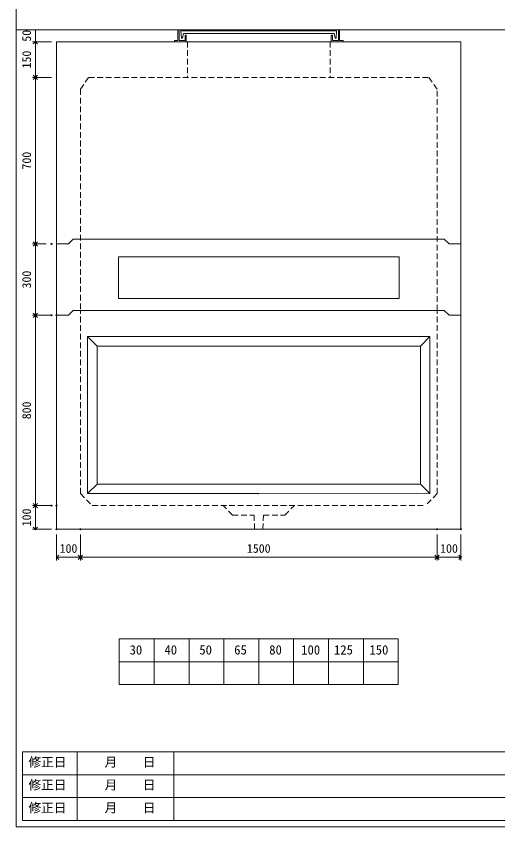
# Model space of a CAD drawing. Units: millimetres, scale not verified. Extents: x -6420 to 6420, y -3053 to 3053.
# Drawn here: x -1740 to 285, y -2658 to 750 of the extents above; entities that cross this region are included whole.
import ezdxf
from ezdxf.enums import TextEntityAlignment as Align

# ---------------------------------------------------------------- set-up
doc = ezdxf.new("R2010")
doc.units = ezdxf.units.MM
doc.header["$LTSCALE"] = 20
doc.header["$PDMODE"] = 32
doc.header["$PDSIZE"] = 4
doc.linetypes.add('DASHED1', pattern=[1.8, 1.2, -0.6])
doc.linetypes.add('USER2', pattern=[50.8, 31.75, -6.35, 6.35, -6.35])
doc.layers.add('0-1_Defpoints', color=7, linetype='Continuous')
for name, color, linetype, lineweight in [('0-2_waku', 7, 'Continuous', 18), ('0-3_gaikei', 7, 'Continuous', 18), ('0-4_kakure', 7, 'DASHED1', 5), ('0-5_sunpou', 7, 'Continuous', 5), ('0-8_uchigawa', 6, 'Continuous', 18), ('0-A_futa', 3, 'Continuous', 18), ('0-B_GL', 4, 'Continuous', 18), ('0-D_文字１', 7, 'Continuous', 18), ('1-2_uchigawa2', 6, 'USER2', 18)]:
    doc.layers.add(name, color=color, linetype=linetype, lineweight=lineweight)
doc.styles.add('ＭＳ ゴシック', font='')
doc.styles.get('ＭＳ ゴシック').set_extended_font_data('MS Gothic')

# ---------------------------------------------------------------- blocks, each defined once
blk = doc.blocks.new('_Open90')
at = {"layer": '0-5_sunpou'}
blk.add_line((0, 0), (-1, 0), dxfattribs=at)
blk.add_lwpolyline([(-0.5, 0.5), (0, 0), (-0.5, -0.5)], dxfattribs=at)
blk = doc.blocks.new('D72')
at = {"layer": '0-1_Defpoints'}
for p in [(991.24, 2377.42), (924.21, 2077.42), (991.24, 2077.42)]:
    blk.add_point(p, dxfattribs=at)
at = {"layer": '0-5_sunpou'}
for p, q in [((969.24, 2377.42), (911.21, 2377.42)), ((924.21, 2359.42), (924.21, 2095.42)), ((969.24, 2077.42), (911.21, 2077.42))]:
    blk.add_line(p, q, dxfattribs=at)
at = {"layer": '0-5_sunpou', "xscale": 18, "yscale": 18}
for p, rotation in [((924.21, 2377.42), 90), ((924.21, 2077.42), 270)]:
    blk.add_blockref('_Open90', p, dxfattribs=dict(at, rotation=rotation))
at = {"layer": '0-5_sunpou', "style": 'ＭＳ ゴシック'}
blk.add_text('300', height=36.66, rotation=90, dxfattribs=at).set_placement((916.21, 2189.92), align=Align.BOTTOM_LEFT)
blk = doc.blocks.new('D55')
at = {"layer": '0-1_Defpoints'}
for p in [(1013.24, 2077.42), (924.21, 1277.42), (1013.24, 1277.42)]:
    blk.add_point(p, dxfattribs=at)
at = {"layer": '0-5_sunpou'}
for p, q in [((991.24, 2077.42), (911.21, 2077.42)), ((924.21, 2059.42), (924.21, 1295.42)), ((991.24, 1277.42), (911.21, 1277.42))]:
    blk.add_line(p, q, dxfattribs=at)
at = {"layer": '0-5_sunpou', "xscale": 18, "yscale": 18}
for p, rotation in [((924.21, 2077.42), 90), ((924.21, 1277.42), 270)]:
    blk.add_blockref('_Open90', p, dxfattribs=dict(at, rotation=rotation))
at = {"layer": '0-5_sunpou', "style": 'ＭＳ ゴシック'}
blk.add_text('800', height=36.66, rotation=90, dxfattribs=at).set_placement((916.21, 1639.92), align=Align.BOTTOM_LEFT)
blk = doc.blocks.new('D56')
at = {"layer": '0-1_Defpoints'}
for p in [(991.24, 1277.42), (924.21, 1177.42), (1013.24, 1177.42)]:
    blk.add_point(p, dxfattribs=at)
at = {"layer": '0-5_sunpou'}
for p, q in [((969.24, 1277.42), (911.21, 1277.42)), ((924.21, 1259.42), (924.21, 1195.42)), ((991.24, 1177.42), (911.21, 1177.42))]:
    blk.add_line(p, q, dxfattribs=at)
at = {"layer": '0-5_sunpou', "xscale": 18, "yscale": 18}
for p, rotation in [((924.21, 1277.42), 90), ((924.21, 1177.42), 270)]:
    blk.add_blockref('_Open90', p, dxfattribs=dict(at, rotation=rotation))
at = {"layer": '0-5_sunpou', "style": 'ＭＳ ゴシック'}
blk.add_text('100', height=36.66, rotation=90, dxfattribs=at).set_placement((916.21, 1189.92), align=Align.BOTTOM_LEFT)
blk = doc.blocks.new('D57')
at = {"layer": '0-1_Defpoints'}
for p in [(1013.24, 1177.42), (1113.24, 1177.42), (1113.24, 1059.71)]:
    blk.add_point(p, dxfattribs=at)
at = {"layer": '0-5_sunpou'}
for p, q in [((1013.24, 1155.42), (1013.24, 1046.71)), ((1113.24, 1155.42), (1113.24, 1046.71)), ((1031.24, 1059.71), (1095.24, 1059.71))]:
    blk.add_line(p, q, dxfattribs=at)
at = {"layer": '0-5_sunpou', "xscale": 18, "yscale": 18, "rotation": 180}
blk.add_blockref('_Open90', (1013.24, 1059.71), dxfattribs=at)
at = {"layer": '0-5_sunpou', "xscale": 18, "yscale": 18}
blk.add_blockref('_Open90', (1113.24, 1059.71), dxfattribs=at)
at = {"layer": '0-5_sunpou', "style": 'ＭＳ ゴシック'}
blk.add_text('100', height=36.66, dxfattribs=at).set_placement((1025.74, 1067.71), align=Align.BOTTOM_LEFT)
blk = doc.blocks.new('D58')
at = {"layer": '0-1_Defpoints'}
for p in [(1113.24, 1177.42), (2613.24, 1177.42), (2613.24, 1059.71)]:
    blk.add_point(p, dxfattribs=at)
at = {"layer": '0-5_sunpou'}
for p, q in [((1113.24, 1155.42), (1113.24, 1046.71)), ((2613.24, 1155.42), (2613.24, 1046.71)), ((1131.24, 1059.71), (2595.24, 1059.71))]:
    blk.add_line(p, q, dxfattribs=at)
at = {"layer": '0-5_sunpou', "xscale": 18, "yscale": 18, "rotation": 180}
blk.add_blockref('_Open90', (1113.24, 1059.71), dxfattribs=at)
at = {"layer": '0-5_sunpou', "xscale": 18, "yscale": 18}
blk.add_blockref('_Open90', (2613.24, 1059.71), dxfattribs=at)
at = {"layer": '0-5_sunpou', "style": 'ＭＳ ゴシック'}
blk.add_text('1500', height=36.66, dxfattribs=at).set_placement((1813.24, 1067.71), align=Align.BOTTOM_LEFT)
blk = doc.blocks.new('D59')
at = {"layer": '0-1_Defpoints'}
for p in [(2613.24, 1177.42), (2713.24, 1177.42), (2713.24, 1059.71)]:
    blk.add_point(p, dxfattribs=at)
at = {"layer": '0-5_sunpou'}
for p, q in [((2613.24, 1155.42), (2613.24, 1046.71)), ((2713.24, 1155.42), (2713.24, 1046.71)), ((2631.24, 1059.71), (2695.24, 1059.71))]:
    blk.add_line(p, q, dxfattribs=at)
at = {"layer": '0-5_sunpou', "xscale": 18, "yscale": 18, "rotation": 180}
blk.add_blockref('_Open90', (2613.24, 1059.71), dxfattribs=at)
at = {"layer": '0-5_sunpou', "xscale": 18, "yscale": 18}
blk.add_blockref('_Open90', (2713.24, 1059.71), dxfattribs=at)
at = {"layer": '0-5_sunpou', "style": 'ＭＳ ゴシック'}
blk.add_text('100', height=36.66, dxfattribs=at).set_placement((2625.74, 1067.71), align=Align.BOTTOM_LEFT)
blk = doc.blocks.new('_Open90_44')
at = {"layer": '0-5_sunpou'}
blk.add_line((0, 0), (-1, 0), dxfattribs=at)
blk.add_lwpolyline([(-0.5, 0.5), (0, 0), (-0.5, -0.5)], dxfattribs=at)
blk = doc.blocks.new('150')
at = {"layer": '0-5_sunpou'}
blk.add_line((8, 57), (8, -57), dxfattribs=at)
at = {"layer": '0-5_sunpou', "xscale": 18, "yscale": 18}
for p, rotation in [((8, 75), 90), ((8, -75), 270)]:
    blk.add_blockref('_Open90_44', p, dxfattribs=dict(at, rotation=rotation))
at = {"layer": '0-5_sunpou', "style": 'ＭＳ ゴシック'}
blk.add_text('150', height=36.66, rotation=90, dxfattribs=at).set_placement((0, -37.5), align=Align.BOTTOM_LEFT)
blk = doc.blocks.new('50')
at = {"layer": '0-5_sunpou'}
for p, q in [((57.6, 33.33), (-23.42, 33.33)), ((-10.42, 33.33), (-10.42, -16.67)), ((34.61, -16.67), (-23.42, -16.67)), ((56.61, -16.67), (-23.42, -16.67))]:
    blk.add_line(p, q, dxfattribs=at)
blk.add_point((-10.42, -16.67), dxfattribs=at)
at = {"layer": '0-5_sunpou', "style": 'ＭＳ ゴシック'}
blk.add_text('50', height=36.66, rotation=90, dxfattribs=at).set_placement((-18.42, -16.67), align=Align.BOTTOM_LEFT)
blk = doc.blocks.new('700')
at = {"layer": '0-5_sunpou'}
for p, q in [((75.03, 350), (-5, 350)), ((8, 332), (8, -332))]:
    blk.add_line(p, q, dxfattribs=at)
at = {"layer": '0-5_sunpou', "xscale": 18, "yscale": 18}
for p, rotation in [((8, 350), 90), ((8, -350), 270)]:
    blk.add_blockref('_Open90_44', p, dxfattribs=dict(at, rotation=rotation))
at = {"layer": '0-5_sunpou', "style": 'ＭＳ ゴシック'}
blk.add_text('700', height=36.66, rotation=90, dxfattribs=at).set_placement((0, -37.5), align=Align.BOTTOM_LEFT)

msp = doc.modelspace()

# ---------------------------------------------------------------- linework, layer by layer
at = {"layer": '0-2_waku'}
for p, q in [((-1740.16, 3052.6), (-1740.16, -2657.99)), ((-1306.83, -1868.4), (-1306.83, -2060.4)), ((-1306.83, -1868.4), (-1306.83, -2060.4)), ((-1306.83, -1868.4), (-1306.83, -2060.4)), ((-1306.83, -1868.4), (-1306.83, -2060.4)), ((-1306.83, -1868.4), (-133.5, -1868.4)), ((-1160.16, -1868.4), (-1160.16, -2060.4)), ((-1013.5, -1868.4), (-1013.5, -2060.4)), ((-1013.5, -1868.4), (-1013.5, -2060.4)), ((-866.83, -1868.4), (-866.83, -2060.4)), ((-720.16, -1868.4), (-720.16, -2060.4)), ((-573.5, -1868.4), (-573.5, -2060.4)), ((-426.83, -1868.4), (-426.83, -2060.4)), ((-280.16, -1868.4), (-280.16, -2060.4)), ((-133.5, -1868.4), (-133.5, -2060.4)), ((-1306.83, -1964.4), (-133.5, -1964.4)), ((-1306.83, -2060.4), (-133.5, -2060.4)), ((-1306.83, -2060.4), (-133.5, -2060.4)), ((-1713.5, -2343.32), (-1713.5, -2631.32)), ((-1713.5, -2343.32), (-1713.5, -2631.32)), ((-1713.5, -2343.32), (-1713.5, -2631.32)), ((-1713.5, -2343.32), (-1713.5, -2631.32)), ((-1713.5, -2343.32), (990.5, -2343.32)), ((-1483.5, -2343.32), (-1483.5, -2631.32)), ((-1076.83, -2343.32), (-1076.83, -2631.32)), ((-1076.83, -2343.32), (-1076.83, -2631.32)), ((-1713.5, -2439.32), (990.5, -2439.32)), ((-1713.5, -2535.32), (606.5, -2535.32)), ((-1740.16, -2657.99), (6419.84, -2657.99)), ((-1713.5, -2631.32), (990.5, -2631.32))]:
    msp.add_line(p, q, dxfattribs=at)
at = {"layer": '0-3_gaikei'}
for p, q in [((-1570.16, 642.6), (-1570.16, -507.4)), ((-1570.16, 642.6), (129.84, 642.6)), ((129.84, 642.6), (129.84, -507.4)), ((-1500.16, -187.4), (-1520.16, -207.4)), ((-1500.16, -187.4), (59.84, -187.4)), ((59.84, -187.4), (79.84, -207.4)), ((-1570.16, -207.4), (-1520.16, -207.4)), ((-1570.16, -207.4), (-1520.16, -207.4)), ((-1570.16, -207.4), (-1520.16, -207.4)), ((79.84, -207.4), (129.84, -207.4)), ((-1570.16, -507.4), (-1520.16, -507.4)), ((-1570.16, -507.4), (-1520.16, -507.4)), ((-1570.16, -507.4), (-1520.16, -507.4)), ((-1570.16, -507.4), (-1520.16, -507.4)), ((-1570.16, -507.4), (-1520.16, -507.4)), ((-1570.16, -507.4), (-1520.16, -507.4)), ((-1570.16, -507.4), (-1520.16, -507.4)), ((-1570.16, -507.4), (-1520.16, -507.4)), ((-1570.16, -507.4), (-1570.16, -1407.4)), ((-1570.16, -507.4), (-1520.16, -507.4)), ((-1570.16, -507.4), (-1520.16, -507.4)), ((-1570.16, -507.4), (-1520.16, -507.4)), ((-1570.16, -507.4), (-1520.16, -507.4)), ((-1570.16, -507.4), (-1520.16, -507.4)), ((-1570.16, -507.4), (-1520.16, -507.4)), ((-1570.16, -507.4), (-1520.16, -507.4)), ((-1570.16, -507.4), (-1520.16, -507.4)), ((-1570.16, -507.4), (-1520.16, -507.4)), ((-1570.16, -507.4), (-1520.16, -507.4)), ((-1570.16, -507.4), (-1520.16, -507.4)), ((-1570.16, -507.4), (-1520.16, -507.4)), ((-1570.16, -507.4), (-1520.16, -507.4)), ((-1570.16, -507.4), (-1520.16, -507.4)), ((-1570.16, -507.4), (-1520.16, -507.4)), ((-1570.16, -507.4), (-1520.16, -507.4)), ((-1570.16, -507.4), (-1520.16, -507.4)), ((-1570.16, -507.4), (-1520.16, -507.4)), ((-1500.16, -487.4), (-1520.16, -507.4)), ((-1500.16, -487.4), (-1520.16, -507.4)), ((-1500.16, -487.4), (-1520.16, -507.4)), ((-1500.16, -487.4), (-1520.16, -507.4)), ((-1500.16, -487.4), (-1520.16, -507.4)), ((-1500.16, -487.4), (-1520.16, -507.4)), ((-1500.16, -487.4), (-1520.16, -507.4)), ((-1500.16, -487.4), (-1520.16, -507.4)), ((-1500.16, -487.4), (-1520.16, -507.4)), ((-1500.16, -487.4), (-1520.16, -507.4)), ((-1500.16, -487.4), (-1520.16, -507.4)), ((-1500.16, -487.4), (-1520.16, -507.4)), ((-1500.16, -487.4), (-1520.16, -507.4)), ((-1500.16, -487.4), (-1520.16, -507.4)), ((-1500.16, -487.4), (-1520.16, -507.4)), ((-1500.16, -487.4), (-1520.16, -507.4)), ((-1500.16, -487.4), (-1520.16, -507.4)), ((-1500.16, -487.4), (-1520.16, -507.4)), ((-1500.16, -487.4), (-1520.16, -507.4)), ((-1500.16, -487.4), (-1520.16, -507.4)), ((-1500.16, -487.4), (-1520.16, -507.4)), ((-1500.16, -487.4), (59.84, -487.4)), ((-1500.16, -487.4), (59.84, -487.4)), ((-1500.16, -487.4), (59.84, -487.4)), ((-1500.16, -487.4), (59.84, -487.4)), ((-1500.16, -487.4), (59.84, -487.4)), ((-1500.16, -487.4), (59.84, -487.4)), ((-1500.16, -487.4), (59.84, -487.4)), ((-1500.16, -487.4), (59.84, -487.4)), ((-1500.16, -487.4), (59.84, -487.4)), ((-1500.16, -487.4), (59.84, -487.4)), ((-1500.16, -487.4), (59.84, -487.4)), ((-1500.16, -487.4), (59.84, -487.4)), ((-1500.16, -487.4), (59.84, -487.4)), ((-1500.16, -487.4), (59.84, -487.4)), ((-1500.16, -487.4), (59.84, -487.4)), ((-1500.16, -487.4), (59.84, -487.4)), ((-1500.16, -487.4), (59.84, -487.4)), ((-1500.16, -487.4), (59.84, -487.4)), ((-1500.16, -487.4), (59.84, -487.4)), ((-1500.16, -487.4), (59.84, -487.4)), ((-1500.16, -487.4), (59.84, -487.4)), ((59.84, -487.4), (79.84, -507.4)), ((59.84, -487.4), (79.84, -507.4)), ((59.84, -487.4), (79.84, -507.4)), ((59.84, -487.4), (79.84, -507.4)), ((59.84, -487.4), (79.84, -507.4)), ((59.84, -487.4), (79.84, -507.4)), ((59.84, -487.4), (79.84, -507.4)), ((59.84, -487.4), (79.84, -507.4)), ((59.84, -487.4), (79.84, -507.4)), ((59.84, -487.4), (79.84, -507.4)), ((59.84, -487.4), (79.84, -507.4)), ((59.84, -487.4), (79.84, -507.4)), ((59.84, -487.4), (79.84, -507.4)), ((59.84, -487.4), (79.84, -507.4)), ((59.84, -487.4), (79.84, -507.4)), ((59.84, -487.4), (79.84, -507.4)), ((59.84, -487.4), (79.84, -507.4)), ((59.84, -487.4), (79.84, -507.4)), ((59.84, -487.4), (79.84, -507.4)), ((59.84, -487.4), (79.84, -507.4)), ((59.84, -487.4), (79.84, -507.4)), ((79.84, -507.4), (129.84, -507.4)), ((79.84, -507.4), (129.84, -507.4)), ((79.84, -507.4), (129.84, -507.4)), ((79.84, -507.4), (129.84, -507.4)), ((79.84, -507.4), (129.84, -507.4)), ((79.84, -507.4), (129.84, -507.4)), ((79.84, -507.4), (129.84, -507.4)), ((79.84, -507.4), (129.84, -507.4)), ((79.84, -507.4), (129.84, -507.4)), ((79.84, -507.4), (129.84, -507.4)), ((79.84, -507.4), (129.84, -507.4)), ((79.84, -507.4), (129.84, -507.4)), ((79.84, -507.4), (129.84, -507.4)), ((79.84, -507.4), (129.84, -507.4)), ((79.84, -507.4), (129.84, -507.4)), ((79.84, -507.4), (129.84, -507.4)), ((79.84, -507.4), (129.84, -507.4)), ((79.84, -507.4), (129.84, -507.4)), ((79.84, -507.4), (129.84, -507.4)), ((79.84, -507.4), (129.84, -507.4)), ((79.84, -507.4), (129.84, -507.4)), ((129.84, -1407.4), (129.84, -507.4)), ((-1570.16, -1407.4), (129.84, -1407.4))]:
    msp.add_line(p, q, dxfattribs=at)
at = {"layer": '0-4_kakure'}
for p, q in [((-1020.16, 642.6), (-1020.16, 492.6)), ((-420.16, 642.6), (-420.16, 492.6)), ((-1470.16, 442.6), (-1435.16, 492.6)), ((-1435.16, 492.6), (-5.16, 492.6)), ((29.84, 442.6), (-5.16, 492.6)), ((-1470.16, 442.6), (-1470.16, -487.4)), ((29.84, -487.4), (29.84, 442.6)), ((-1470.16, -1257.4), (-1470.16, -487.4)), ((29.84, -1257.4), (29.84, -487.4)), ((-1470.16, -1257.4), (-1420.16, -1307.4)), ((29.84, -1257.4), (-20.16, -1307.4)), ((-1420.16, -1307.4), (-20.16, -1307.4)), ((-830.16, -1347.4), (-870.16, -1307.4)), ((-830.16, -1347.4), (-740.16, -1347.4)), ((-740.16, -1347.4), (-737.66, -1407.4)), ((-700.16, -1347.4), (-702.66, -1407.4))]:
    msp.add_line(p, q, dxfattribs=at)
msp.add_lwpolyline([(-700.16, -1347.4), (-610.16, -1347.4), (-570.16, -1307.4)], dxfattribs=at)
at = {"layer": '0-8_uchigawa'}
for p, q in [((-1440.16, -597.4), (-720.16, -597.4)), ((-1440.16, -597.4), (-1440.16, -1257.4)), ((-1400.16, -637.4), (-1440.16, -597.4)), ((-0.16, -597.4), (-720.16, -597.4)), ((-40.16, -637.4), (-0.16, -597.4)), ((-0.16, -597.4), (-0.16, -1257.4)), ((-0.16, -597.4), (-0.16, -1257.4)), ((-1400.16, -637.4), (-1400.16, -1217.4)), ((-1400.16, -637.4), (-720.16, -637.4)), ((-1400.16, -637.4), (-720.16, -637.4)), ((-40.16, -637.4), (-720.16, -637.4)), ((-40.16, -637.4), (-40.16, -1217.4)), ((-1400.16, -1217.4), (-1440.16, -1257.4)), ((-1400.16, -1217.4), (-720.16, -1217.4)), ((-1440.16, -1257.4), (-720.16, -1257.4)), ((-719.47, -1258.09), (-0.16, -1257.4))]:
    msp.add_line(p, q, dxfattribs=at)
msp.add_lwpolyline([(-720.16, -1217.4), (-40.16, -1217.4), (-0.16, -1257.4)], dxfattribs=at)
at = {"layer": '0-A_futa'}
for p, q in [((-1060.16, 690.6), (-1060.16, 647.6)), ((-1058.16, 692.6), (-1055.16, 692.6)), ((-1055.16, 692.6), (-1055.16, 647.6)), ((-1047.35, 688.1), (-393.02, 688.1)), ((-1047.35, 688.1), (-1044.86, 658.1)), ((-393.02, 688.1), (-395.27, 658.1)), ((-385.16, 692.6), (-382.16, 692.6)), ((-385.16, 692.6), (-385.16, 647.6)), ((-380.16, 690.6), (-380.16, 647.6)), ((-1073.16, 647.6), (-1060.16, 647.6)), ((-1055.16, 647.6), (-1030.16, 647.6)), ((-1044.86, 658.1), (-1041.15, 658.1)), ((-1036.83, 677.1), (-1041.15, 658.1)), ((-1036.83, 677.1), (-403.49, 677.1)), ((-1030.16, 667.6), (-1030.16, 647.6)), ((-1028.16, 669.6), (-1027.16, 669.6)), ((-1025.16, 667.6), (-1025.16, 642.6)), ((-415.16, 667.6), (-415.16, 642.6)), ((-412.16, 669.6), (-413.16, 669.6)), ((-410.16, 667.6), (-410.16, 647.6)), ((-385.16, 647.6), (-410.16, 647.6)), ((-403.49, 677.1), (-399.18, 658.1)), ((-395.27, 658.1), (-399.18, 658.1)), ((-367.16, 647.6), (-380.16, 647.6)), ((-1075.16, 645.6), (-1075.16, 644.6)), ((-1020.16, 642.6), (-1073.16, 642.6)), ((-415.16, 642.6), (-367.16, 642.6)), ((-365.16, 645.6), (-365.16, 644.6))]:
    msp.add_line(p, q, dxfattribs=at)
for centre, start, end in [((-1058.16, 690.6), 90, 180), ((-382.16, 690.6), 0, 90), ((-1073.16, 645.6), 90, 180), ((-1028.16, 667.6), 90, 180), ((-1027.16, 667.6), 0, 90), ((-413.16, 667.6), 90, 180), ((-412.16, 667.6), 0, 90), ((-367.16, 645.6), 0, 90), ((-1073.16, 644.6), 180, 270), ((-367.16, 644.6), 270, 0)]:
    msp.add_arc(centre, 2, start, end, dxfattribs=at)
at = {"layer": '0-B_GL'}
msp.add_line((-1740.16, 692.6), (6419.84, 692.6), dxfattribs=at)
at = {"layer": '1-2_uchigawa2'}
for p, q in [((-1310.16, -262.4), (-720.16, -262.4)), ((-1310.16, -262.4), (-1310.16, -437.4)), ((-130.16, -262.4), (-720.16, -262.4)), ((-130.16, -262.4), (-130.16, -437.4)), ((-1310.16, -437.4), (-719.63, -437.4)), ((-130.16, -437.4), (-720.7, -437.4))]:
    msp.add_line(p, q, dxfattribs=at)

# ---------------------------------------------------------------- block references
at = {"layer": '0-5_sunpou'}
for name, p in [('50', (-1648.77, 659.26)), ('150', (-1667.19, 567.6)), ('700', (-1667.19, 142.6)), ('D72', (-2583.4, -2584.82)), ('D55', (-2583.4, -2584.82)), ('D56', (-2583.4, -2584.82)), ('D57', (-2583.4, -2584.82)), ('D58', (-2583.4, -2584.82)), ('D59', (-2583.4, -2584.82))]:
    msp.add_blockref(name, p, dxfattribs=at)

# ---------------------------------------------------------------- texts
at = {"layer": '0-D_文字１', "style": 'ＭＳ ゴシック'}
for s, p in [('30', (-1263.43, -1945.49)), ('40', (-1116.76, -1945.49)), ('50', (-970.1, -1945.49)), ('65', (-823.43, -1945.49)), ('80', (-676.22, -1945.49)), ('100', (-541.72, -1945.49)), ('125', (-403.87, -1945.49)), ('150', (-254.85, -1945.49)), ('修正日', (-1688.63, -2417.05)), ('\u3000\u3000月\u3000\u3000日', (-1475.1, -2417.05)), ('修正日', (-1688.63, -2513.05)), ('\u3000\u3000月\u3000\u3000日', (-1475.1, -2513.05)), ('修正日', (-1688.63, -2609.05)), ('\u3000\u3000月\u3000\u3000日', (-1475.1, -2609.05))]:
    msp.add_text(s, height=39.1, dxfattribs=at).set_placement(p, align=Align.BOTTOM_LEFT)

doc.saveas('drawing.dxf')
